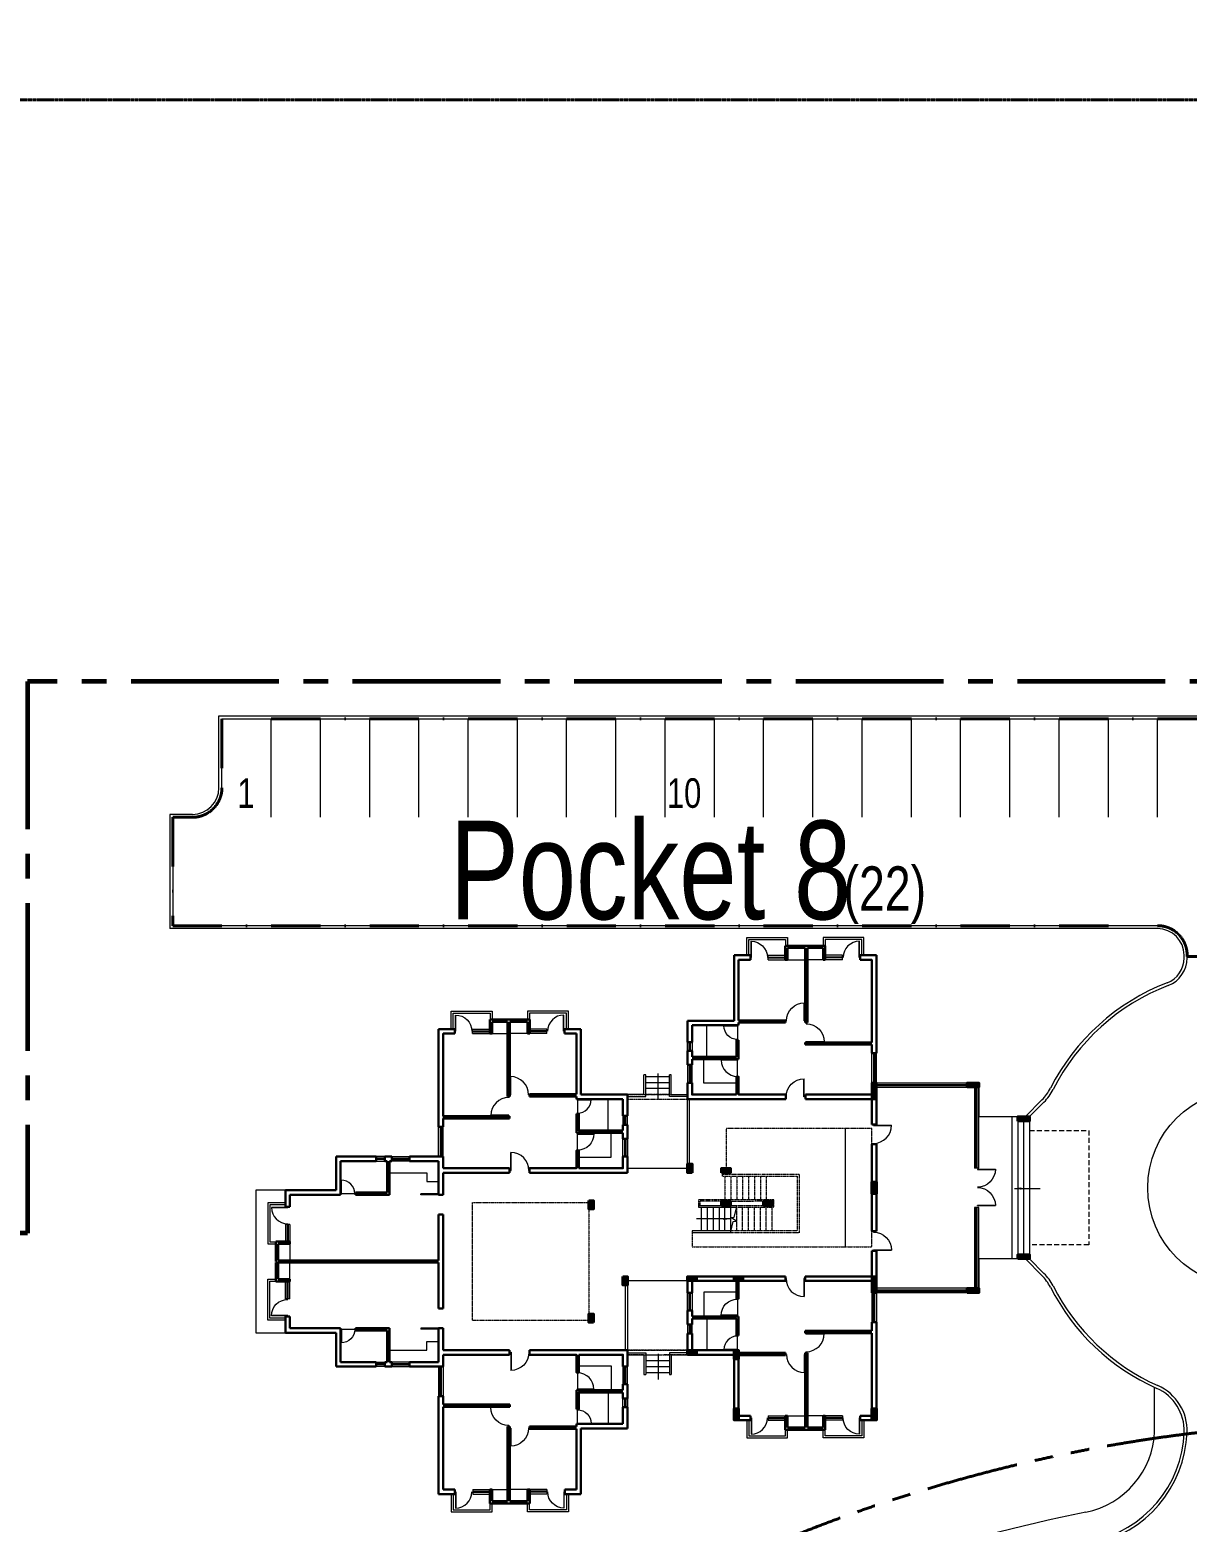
# Model space of a CAD drawing. Header units: inches. Extents: x 5542223 to 12533222, y 497239 to 5189502.
# Drawn here: x 6916560 to 6975312, y 2248284 to 2324023 of the extents above; entities that cross this region are included whole.
import ezdxf

# ---------------------------------------------------------------- set-up
doc = ezdxf.new("R2010")
doc.units = ezdxf.units.IN
doc.header["$MEASUREMENT"] = 0
for name, pattern in [('CENTER2', [1.125, 0.75, -0.125, 0.125, -0.125]), ('DASHDOT', [1, 0.5, -0.25, 0, -0.25]), ('HIDDEN', [0.375, 0.25, -0.125]), ('HIDDEN2', [0.1875, 0.125, -0.0625]), ('PHANTOM2', [1.25, 0.625, -0.125, 0.125, -0.125, 0.125, -0.125])]:
    doc.linetypes.add(name, pattern=pattern)
doc.layers.get('0').update_dxf_attribs({"color": 1})
for name, color, linetype, lineweight in [('Area_parking', 7, 'DASHDOT', 40), ('col', 7, 'Continuous', 30), ('Column', 7, 'Continuous', 35), ('DOOR', 7, 'Continuous', 9), ('grid', 7, 'CENTER2', 9), ('Level', 7, 'Continuous', 5), ('new site profile', 7, 'CENTER2', 60), ('PARKING NO TXT', 7, 'Continuous', 9), ('Parking_Text', 7, 'Continuous', 18), ('PAVEMENT', 7, 'Continuous', 15), ('PROJECTION', 7, 'HIDDEN', 18), ('railing', 253, 'Continuous', 15), ('Railling', 7, 'Continuous', 20), ('Road', 7, 'Continuous', 15), ('Road_CStone', 8, 'Continuous', 15), ('ROW', 7, 'PHANTOM2', 40), ('S_Parkingbays', 7, 'Continuous', 13), ('StairProj', 7, 'HIDDEN2', 20), ('stairs', 7, 'Continuous', 20), ('WALL', 7, 'Continuous', 30), ('WIN', 7, 'Continuous', 20)]:
    doc.layers.add(name, color=color, linetype=linetype, lineweight=lineweight)
doc.styles.add('Parking_txt', font='arial.ttf', dxfattribs={"width": 0.75})
doc.dimstyles.get("Standard").update_dxf_attribs({"dimtxt": 2.5, "dimasz": 2, "dimexe": 3, "dimexo": 5, "dimgap": 0.09, "dimtad": 1, "dimtoh": 1, "dimdec": 0, "dimzin": 0, "dimdsep": 46, "dimtxsty": 'Standard', "dimcen": 0.09, "dimclrd": 256, "dimclre": 256, "dimclrt": 256, "dimadec": 0, "dimazin": 0, "dimtfac": 1, "dimtdec": 4, "dimtofl": 0, "dimtmove": 0, "dimatfit": 3, "dimfxl": 1, "dimtvp": 500, "dimtolj": 1, "dimtzin": 0, "dimlwd": -1, "dimlwe": -1, "dimarcsym": 0})

# ---------------------------------------------------------------- blocks, each defined once
blk = doc.blocks.new('Door')
for p, q in [((0, 0.458), (0, 0.444)), ((0, 0.458), (0.917, 0.458)), ((0, 0.444), (0.917, 0.444))]:
    blk.add_line(p, q)
blk.add_arc((0, 0.458), 0.917, 270, 360)
blk = doc.blocks.new('Doorr')
for p, q in [((0, -0.458), (0, -0.444)), ((0, -0.444), (0.917, -0.444)), ((0, -0.458), (0.917, -0.458))]:
    blk.add_line(p, q)
blk.add_arc((0, -0.458), 0.917, 0, 90)
blk = doc.blocks.new('Col230x450')
at = {"layer": 'Column', "ltscale": 15}
blk.add_hatch(color=9, dxfattribs=at).paths.add_polyline_path([(115, 115), (-115, 115), (-115, -335), (115, -335)])
at = {"layer": 'Column', "lineweight": 0, "ltscale": 15}
for p, q in [((165, 0), (-165, 0)), ((0, 165), (0, -385))]:
    blk.add_line(p, q, dxfattribs=at)
at = {"layer": 'Column', "ltscale": 15}
blk.add_lwpolyline([(-115, 115), (115, 115), (115, -335), (-115, -335)], close=True, dxfattribs=at)
blk = doc.blocks.new('Col230x600')
at = {"layer": 'Column'}
h = blk.add_hatch(color=9, dxfattribs=at)
h.paths.add_polyline_path([(0, 115), (-485, 115), (-485, 0), (0, 0)])
h.paths.add_polyline_path([(115, 115), (0, 115), (0, 0), (115, 0)])
h.paths.add_polyline_path([(115, 0), (0, 0), (0, -115), (115, -115)])
h.paths.add_polyline_path([(0, 0), (-485, 0), (-485, -115), (0, -115)])
at = {"layer": 'Column', "color": 7, "lineweight": 0, "ltscale": 0.25}
blk.add_line((146, 0), (-522, 0), dxfattribs=at)
at = {"layer": 'Column', "color": 7, "lineweight": 0, "ltscale": 0.2}
blk.add_line((0, -155), (0, 155), dxfattribs=at)
at = {"layer": 'Column'}
blk.add_lwpolyline([(-485, -115), (-485, 115), (115, 115), (115, -115)], close=True, dxfattribs=at)
blk = doc.blocks.new('COL230X830')
at = {"layer": 'col'}
blk.add_hatch(color=9, dxfattribs=at).paths.add_polyline_path([(115, 715), (-115, 715), (-115, -115), (115, -115)])
at = {"layer": 'col', "color": 7, "linetype": 'HIDDEN2', "lineweight": 0, "ltscale": 0.2}
blk.add_line((-155, 0), (155, 0), dxfattribs=at)
at = {"layer": 'col', "color": 7, "linetype": 'HIDDEN2', "lineweight": 0, "ltscale": 0.25}
blk.add_line((0, -146), (0, 752), dxfattribs=at)
at = {"layer": 'col'}
blk.add_lwpolyline([(-115, 715), (115, 715), (115, -115), (-115, -115)], close=True, dxfattribs=at)
blk = doc.blocks.new('Res_TH')
at = {"layer": 'Level'}
for p, q in [((-12285, 11570), (-11385, 11570)), ((-10485, 11570), (-11270, 11570)), ((-27290, 7825), (-26505, 7825)), ((-25490, 7825), (-26390, 7825)), ((-37545, -2849), (-37545, -3634)), ((-37545, -4649), (-37545, -3803)), ((-12285, -11570), (-11385, -11570)), ((-10485, -11570), (-11270, -11570)), ((-27286, -15315), (-26501, -15315)), ((-25486, -15315), (-26386, -15315))]:
    blk.add_line(p, q, dxfattribs=at)
at = {"layer": 'Level', "ltscale": 0.1}
for p, q in [((-16385, 6645), (-16385, 8245)), ((-14827, 8245), (-14827, 7495)), ((-14827, 5630), (-14827, 6530)), ((-22947, 4500), (-22947, 3750)), ((-21390, 2900), (-21390, 4500)), ((-22947, 1885), (-22947, 2785)), ((-20410, 985), (-17365, 985)), ((-32495, 755), (-30605, 755)), ((-30605, 755), (-30605, 315)), ((-34225, -302), (-34975, -302)), ((-17365, -4730), (-20410, -4730)), ((-14827, -5630), (-14827, -6530)), ((-16385, -6645), (-16385, -8245)), ((-34225, -7188), (-34975, -7188)), ((-14827, -8245), (-14827, -7495)), ((-32495, -8245), (-30605, -8245)), ((-30605, -8245), (-30605, -7805)), ((-22947, -9375), (-22947, -10275)), ((-21390, -10390), (-21390, -11990)), ((-22947, -11990), (-22947, -11240))]:
    blk.add_line(p, q, dxfattribs=at)
at = {"layer": 'Level', "ltscale": 15}
for p, q in [((-19587, 4730), (-19587, 5730)), ((-19487, 5730), (-19587, 5730)), ((-19487, 4630), (-19487, 5730)), ((-18287, 5630), (-19487, 5630)), ((-18287, 5330), (-19487, 5330)), ((-18287, 4630), (-18287, 5730)), ((-18187, 5730), (-18287, 5730)), ((-18187, 4730), (-18187, 5730)), ((-19587, 4730), (-20410, 4730)), ((-20410, 4630), (-19487, 4630)), ((-18287, 5030), (-19487, 5030)), ((-17365, 4630), (-18287, 4630)), ((-18187, 4730), (-17365, 4730)), ((-17365, 985), (-17365, 4500)), ((-17265, 885), (-17265, 4500)), ((-30605, 315), (-30005, 315)), ((-30905, -360), (-30905, -310)), ((-30005, -310), (-30905, -310)), ((-30005, -360), (-30905, -360)), ((-20510, -8245), (-20510, -4630)), ((-20410, -4730), (-20410, -8245)), ((-30005, -7130), (-30905, -7130)), ((-30905, -7130), (-30905, -7180)), ((-30005, -7180), (-30905, -7180)), ((-30605, -7805), (-30005, -7805)), ((-20410, -8375), (-19487, -8375)), ((-20410, -8475), (-18665, -8475)), ((-19587, -8475), (-19587, -9475)), ((-19487, -8375), (-19487, -9475)), ((-19487, -8775), (-18287, -8775)), ((-19487, -9075), (-18287, -9075)), ((-18287, -8375), (-18287, -9475)), ((-17365, -8375), (-18287, -8375)), ((-18187, -8475), (-18187, -9475)), ((-18187, -8475), (-17365, -8475)), ((-19587, -9475), (-19487, -9475)), ((-19487, -9375), (-18287, -9375)), ((-18287, -9475), (-18187, -9475))]:
    blk.add_line(p, q, dxfattribs=at)
at = {"layer": 'Level', "ltscale": 0.5}
for p, q in [((-7770, 5100), (-2800, 5100)), ((-2800, 5100), (-2800, 1000)), ((-2800, -1000), (-2800, -5100)), ((-2800, -5100), (-2800, -5100))]:
    blk.add_line(p, q, dxfattribs=at)
at = {"layer": 'Level', "ltscale": 0.1}
for points in [[(-14885, 5302), (-16535, 5302), (-16535, 6530)], [(-22890, 1557), (-21240, 1557), (-21240, 2785)], [(-14885, -5302), (-16535, -5302), (-16535, -6530)], [(-22890, -9047), (-21240, -9047), (-21240, -10275)]]:
    blk.add_lwpolyline(points, dxfattribs=at)
at = {"layer": 'Level', "ltscale": 0.5}
for points in [[(-7770, 5330), (-2570, 5330), (-2570, 3615), (-600, 3615)], [(-600, -3615), (-2570, -3615), (-2570, -5330), (-7770, -5330)], [(-2800, -5100), (-7770, -5100)]]:
    blk.add_lwpolyline(points, dxfattribs=at)
at = {"layer": 'PROJECTION', "ltscale": 0.4}
for p, q in [((-20410, 4730), (-17365, 4730)), ((-20410, 4730), (-19210, 4730)), ((-18287, 4730), (-19487, 4730)), ((-20410, 4500), (-17365, 4500)), ((-17365, -8245), (-20410, -8245)), ((-20410, -8245), (-17365, -8245)), ((-20410, -8475), (-18665, -8475)), ((-19587, -8475), (-20410, -8475)), ((-19487, -8475), (-18287, -8475)), ((-17365, -8475), (-18565, -8475))]:
    blk.add_line(p, q, dxfattribs=at)
blk.add_lwpolyline([(-17135, -2285), (-17135, -3000), (-8000, -3000), (-8000, 3000), (-15405, 3000), (-15405, 685)], dxfattribs=at)
at = {"layer": 'PROJECTION', "ltscale": 1000}
blk.add_lwpolyline([(0, 2900), (3000, 2900), (3000, -2900), (0, -2900)], dxfattribs=at)
at = {"layer": 'PROJECTION', "ltscale": 0.4}
blk.add_lwpolyline([(-22370, -6745), (-28275, -6745), (-28275, -745), (-22370, -745)], close=True, dxfattribs=at)
at = {"layer": 'railing'}
for points in [[(-14360, 11800), (-14360, 12700), (-12285, 12700), (-12285, 12285)], [(-14260, 11800), (-14260, 12600), (-12385, 12600), (-12385, 12285)], [(-8410, 11800), (-8410, 12700), (-10485, 12700), (-10485, 12285)], [(-8510, 11800), (-8510, 12600), (-10385, 12600), (-10385, 12285)], [(-29365, 8055), (-29365, 8955), (-27290, 8955), (-27290, 8540)], [(-29265, 8055), (-29265, 8855), (-27390, 8855), (-27390, 8540)], [(-23415, 8055), (-23415, 8955), (-25490, 8955), (-25490, 8540)], [(-23515, 8055), (-23515, 8855), (-25390, 8855), (-25390, 8540)], [(-37775, -774), (-38675, -774), (-38675, -2849), (-38260, -2849)], [(-37775, -874), (-38575, -874), (-38575, -2749), (-38260, -2749)], [(-37775, -6724), (-38675, -6724), (-38675, -4649), (-38260, -4649)], [(-37775, -6624), (-38575, -6624), (-38575, -4749), (-38260, -4749)], [(-14360, -11800), (-14360, -12700), (-12285, -12700), (-12285, -12285)], [(-14260, -11800), (-14260, -12600), (-12385, -12600), (-12385, -12285)], [(-8410, -11800), (-8410, -12700), (-10485, -12700), (-10485, -12285)], [(-8510, -11800), (-8510, -12600), (-10385, -12600), (-10385, -12285)], [(-29361, -15545), (-29361, -16445), (-27286, -16445), (-27286, -16030)], [(-29261, -15545), (-29261, -16345), (-27386, -16345), (-27386, -16030)], [(-23411, -15545), (-23411, -16445), (-25486, -16445), (-25486, -16030)], [(-23511, -15545), (-23511, -16345), (-25386, -16345), (-25386, -16030)]]:
    blk.add_lwpolyline(points, dxfattribs=at)
at = {"layer": 'Railling', "ltscale": 15}
blk.add_lwpolyline([(-37775, -130), (-39275, -130), (-39275, -7360), (-37775, -7360)], dxfattribs=at)
at = {"layer": 'StairProj', "ltscale": 0.4}
for p, q in [((-15465, 585), (-15465, -615)), ((-15165, 585), (-15165, -615)), ((-14865, 585), (-14865, -615)), ((-14565, 585), (-14565, -615)), ((-14265, 585), (-14265, -615)), ((-13965, 585), (-13965, -615)), ((-13665, 585), (-13665, -615)), ((-13365, 585), (-13365, -615)), ((-16740, -690), (-16740, -910)), ((-15688, -690), (-16740, -690)), ((-13065, -690), (-13970, -690)), ((-14865, -2185), (-14865, -985)), ((-14832, -910), (-13065, -910)), ((-14565, -2185), (-14565, -985)), ((-14265, -2185), (-14265, -985)), ((-13965, -2185), (-13965, -985)), ((-13665, -2185), (-13665, -985)), ((-13365, -2185), (-13365, -985)), ((-13065, -2185), (-13065, -985))]:
    blk.add_line(p, q, dxfattribs=at)
for points in [[(-15605, 685), (-13640, 685)], [(-15605, 585), (-13665, 585)], [(-13616, 685), (-11690, 685), (-11690, -2285), (-15172, -2285)], [(-13643, 585), (-11790, 585), (-11790, -2185), (-15149, -2185)], [(-15657, -615), (-16815, -615), (-16815, -910)], [(-13965, -615), (-15635, -615), (-15635, -690), (-13984, -690)], [(-14834, -985), (-12990, -985), (-12990, -615), (-13947, -615)]]:
    blk.add_lwpolyline(points, dxfattribs=at)
at = {"layer": 'stairs', "ltscale": 15}
for p, q in [((-900, 3615), (-900, -3615)), ((-600, 3615), (-600, -3615)), ((-300, 3615), (-300, -3615)), ((0, 3615), (0, -3615))]:
    blk.add_line(p, q, dxfattribs=at)
at = {"layer": 'stairs'}
for p, q in [((-9355, 3000), (-9355, -3000)), ((-15605, 685), (-15605, 585)), ((-13065, -910), (-13065, -690)), ((-16815, -910), (-14846, -910)), ((-16665, -985), (-16665, -2185)), ((-16365, -985), (-16365, -2185)), ((-16065, -985), (-16065, -2185)), ((-15765, -985), (-15765, -2185)), ((-15465, -2185), (-15465, -985)), ((-15165, -2185), (-15165, -985)), ((-15161, -1516), (-14993, -1498)), ((-17135, -2185), (-17135, -2285)), ((-14882, -1704), (-15161, -1516)), ((-15049, -1722), (-14882, -1704))]:
    blk.add_line(p, q, dxfattribs=at)
for points in [[(-16815, -910), (-16815, -985), (-14865, -985)], [(-14993, -1498), (-14846, -910)], [(-15165, -2185), (-17135, -2185)], [(-15190, -2285), (-15049, -1722)], [(-15190, -2285), (-17135, -2285)]]:
    blk.add_lwpolyline(points, dxfattribs=at)
at = {"layer": 'WALL'}
for p, q in [((-12400, 11570), (-12400, 12285)), ((-12400, 12285), (-11385, 12285)), ((-11385, 12170), (-12285, 12170)), ((-12285, 12170), (-12285, 11570)), ((-10370, 12285), (-11385, 12285)), ((-11270, 12170), (-10485, 12170)), ((-10485, 12170), (-10485, 11570)), ((-10370, 11570), (-10370, 12285)), ((-15000, 11800), (-14170, 11800)), ((-14770, 11570), (-14170, 11570)), ((-14170, 11570), (-14170, 11800)), ((-12285, 11570), (-12400, 11570)), ((-10485, 11570), (-10370, 11570)), ((-8000, 11800), (-8600, 11800)), ((-8600, 11570), (-8600, 11800)), ((-7770, 11800), (-8600, 11800)), ((-8600, 11570), (-8600, 11800)), ((-8000, 11570), (-8600, 11570)), ((-8000, 11570), (-8600, 11570)), ((-27405, 7825), (-27405, 8540)), ((-27405, 8540), (-26390, 8540)), ((-26505, 8425), (-27290, 8425)), ((-27290, 8425), (-27290, 7825)), ((-25375, 8540), (-26390, 8540)), ((-26390, 8425), (-25490, 8425)), ((-25490, 8425), (-25490, 7825)), ((-25375, 7825), (-25375, 8540)), ((-30009, 8055), (-29175, 8055)), ((-29775, 8055), (-29175, 8055)), ((-29775, 7825), (-29175, 7825)), ((-29775, 7825), (-29175, 7825)), ((-29175, 7825), (-29175, 8055)), ((-29175, 7825), (-29175, 8055)), ((-27290, 7825), (-27405, 7825)), ((-25490, 7825), (-25375, 7825)), ((-22779, 8055), (-23605, 8055)), ((-23605, 7825), (-23605, 8055)), ((-23005, 7825), (-23605, 7825)), ((-37775, -130), (-37775, -964)), ((-37775, -364), (-37775, -964)), ((-37545, -364), (-37545, -964)), ((-37545, -364), (-37545, -964)), ((-37545, -964), (-37775, -964)), ((-37545, -964), (-37775, -964)), ((-37545, -2734), (-38260, -2734)), ((-38260, -2734), (-38260, -3749)), ((-38145, -3687), (-38145, -2849)), ((-38145, -2849), (-37545, -2849)), ((-37545, -2849), (-37545, -2734)), ((-38260, -4764), (-38260, -3803)), ((-38145, -3803), (-38145, -4649)), ((-37545, -4764), (-38260, -4764)), ((-38145, -4649), (-37545, -4649)), ((-37545, -4649), (-37545, -4764)), ((-37775, -7360), (-37775, -6534)), ((-37545, -6534), (-37775, -6534)), ((-37545, -7130), (-37545, -6534)), ((-14770, -11570), (-14170, -11570)), ((-14770, -11800), (-14170, -11800)), ((-14170, -11570), (-14170, -11800)), ((-12285, -11570), (-12400, -11570)), ((-12400, -11570), (-12400, -12285)), ((-12285, -12170), (-12285, -11570)), ((-10485, -12170), (-10485, -11570)), ((-10485, -11570), (-10370, -11570)), ((-10370, -11570), (-10370, -12285)), ((-8600, -11570), (-8600, -11800)), ((-8000, -11570), (-8600, -11570)), ((-8600, -11570), (-8600, -11800)), ((-8000, -11570), (-8600, -11570)), ((-8000, -11800), (-8600, -11800)), ((-8000, -11800), (-8600, -11800)), ((-12400, -12285), (-11385, -12285)), ((-11385, -12170), (-12285, -12170)), ((-10370, -12285), (-11385, -12285)), ((-11270, -12170), (-10485, -12170)), ((-30005, -15545), (-29171, -15545)), ((-29771, -15315), (-29171, -15315)), ((-29771, -15315), (-29171, -15315)), ((-29771, -15545), (-29171, -15545)), ((-29171, -15315), (-29171, -15545)), ((-29171, -15315), (-29171, -15545)), ((-27401, -15315), (-27401, -16030)), ((-27286, -15315), (-27401, -15315)), ((-27286, -15915), (-27286, -15315)), ((-25486, -15915), (-25486, -15315)), ((-25486, -15315), (-25371, -15315)), ((-25371, -15315), (-25371, -16030)), ((-23601, -15315), (-23601, -15545)), ((-23001, -15315), (-23601, -15315)), ((-22775, -15545), (-23601, -15545)), ((-27401, -16030), (-26386, -16030)), ((-26501, -15915), (-27286, -15915)), ((-26386, -15915), (-25486, -15915)), ((-25371, -16030), (-26386, -16030))]:
    blk.add_line(p, q, dxfattribs=at)
at = {"layer": 'WALL', "ltscale": 15}
for p, q in [((-11385, 8379), (-11385, 12170)), ((-11270, 8379), (-11270, 12170)), ((-15000, 11800), (-15000, 8475)), ((-14770, 8494), (-14770, 11570)), ((-8000, 11570), (-8000, 7379)), ((-7770, 6830), (-7770, 11800)), ((-26505, 4634), (-26505, 8425)), ((-26390, 4634), (-26390, 8425)), ((-17365, 8475), (-15000, 8475)), ((-17365, 7395), (-17365, 8475)), ((-12385, 8494), (-14770, 8494)), ((-14770, 8245), (-14770, 8379)), ((-12385, 8379), (-14770, 8379)), ((-11270, 8379), (-11385, 8379)), ((-30005, 3085), (-30005, 8055)), ((-29775, 7825), (-29775, 3634)), ((-23005, 4749), (-23005, 7825)), ((-22775, 8055), (-22775, 4730)), ((-17135, 7395), (-17135, 8245)), ((-17135, 8245), (-14770, 8245)), ((-17365, 6230), (-17365, 6945)), ((-14770, 7495), (-14770, 6530)), ((-8000, 7379), (-11385, 7379)), ((-11385, 7264), (-11385, 7379)), ((-8000, 7264), (-11385, 7264)), ((-8000, 7264), (-8000, 6830)), ((-7770, 6830), (-8000, 6830)), ((-17135, 6530), (-14770, 6530)), ((-17365, 4500), (-17365, 5330)), ((-8000, 5330), (-8000, 4730)), ((-7770, 3207), (-7770, 5330)), ((-7770, 5330), (-7770, 5330)), ((-26505, 4634), (-26390, 4634)), ((-25390, 4749), (-23005, 4749)), ((-25390, 4634), (-23005, 4634)), ((-23005, 4500), (-23005, 4634)), ((-20410, 4730), (-22775, 4730)), ((-20410, 3650), (-20410, 4730)), ((-8000, 4730), (-11381, 4730)), ((-20640, 4500), (-23005, 4500)), ((-20640, 3650), (-20640, 4500)), ((-17365, 4500), (-14770, 4500)), ((-14770, 4500), (-12381, 4500)), ((-11381, 4500), (-8000, 4500)), ((-8000, 4500), (-8000, 3207)), ((-30005, 3085), (-29775, 3085)), ((-29779, 3634), (-26394, 3634)), ((-29779, 3519), (-26394, 3519)), ((-29775, 3519), (-29775, 3085)), ((-26394, 3519), (-26394, 3634)), ((-23005, 3750), (-23005, 2785)), ((-20410, 2485), (-20410, 3200)), ((-7770, 3207), (-8000, 3207)), ((-20640, 2785), (-23005, 2785)), ((-35205, 1585), (-35205, -130)), ((-33175, 1585), (-35205, 1585)), ((-32380, 1585), (-32725, 1585)), ((-30005, 1585), (-31480, 1585)), ((-30005, 1585), (-30005, 1585)), ((-29775, 1585), (-29775, 985)), ((-20410, 755), (-20410, 1585)), ((-7770, 2207), (-8000, 2207)), ((-8000, 2207), (-8000, 297)), ((-7770, 297), (-7770, 2207)), ((-34975, 1355), (-34975, -360)), ((-33175, 1355), (-34975, 1355)), ((-32610, 1355), (-32725, 1355)), ((-32380, 1355), (-32495, 1355)), ((-32495, 1355), (-32495, -360)), ((-30005, 1355), (-31480, 1355)), ((-30005, -360), (-30005, 1355)), ((-29775, 985), (-26394, 985)), ((-26394, 755), (-29775, 755)), ((-29775, 755), (-29775, -360)), ((-23005, 755), (-25394, 755)), ((-20410, 755), (-23005, 755)), ((-35205, -130), (-37775, -130)), ((-34975, -360), (-37545, -360)), ((-34225, -245), (-32610, -245)), ((-34225, -360), (-34225, -245)), ((-32495, -360), (-34225, -360)), ((-30005, -360), (-29775, -360)), ((-8000, -2207), (-8000, -297)), ((-7770, -297), (-7770, -2207)), ((-30005, -3687), (-30005, -1360)), ((-30005, -1360), (-29775, -1360)), ((-29775, -1360), (-29775, -3745)), ((-7770, -2207), (-8000, -2207)), ((-38145, -3687), (-30005, -3687)), ((-29775, -6130), (-29775, -3745)), ((-7770, -3207), (-8000, -3207)), ((-8000, -4500), (-8000, -3207)), ((-7770, -3207), (-7770, -5100)), ((-38260, -3803), (-30005, -3803)), ((-30005, -3803), (-30005, -6130)), ((-17365, -4500), (-17365, -5330)), ((-17365, -4500), (-14770, -4500)), ((-14770, -4500), (-12385, -4500)), ((-11385, -4500), (-8000, -4500)), ((-8000, -4730), (-11385, -4730)), ((-8000, -5330), (-8000, -4730)), ((-7770, -5330), (-7770, -5330)), ((-30005, -6130), (-29775, -6130)), ((-17365, -6230), (-17365, -6945)), ((-17135, -6530), (-14770, -6530)), ((-14770, -7495), (-14770, -6530)), ((-35205, -7360), (-37775, -7360)), ((-34975, -7130), (-37545, -7130)), ((-35205, -9075), (-35205, -7360)), ((-34975, -8845), (-34975, -7130)), ((-32495, -7130), (-34225, -7130)), ((-34225, -7130), (-34225, -7245)), ((-34225, -7245), (-32610, -7245)), ((-32495, -8845), (-32495, -7130)), ((-30005, -7130), (-30005, -8845)), ((-30005, -7130), (-29775, -7130)), ((-29775, -8245), (-29775, -7130)), ((-17365, -7395), (-17365, -8475)), ((-17135, -7395), (-17135, -8245)), ((-8000, -7264), (-11385, -7264)), ((-11385, -7264), (-11385, -7379)), ((-8000, -7379), (-11385, -7379)), ((-7770, -6830), (-8000, -6830)), ((-8000, -7264), (-8000, -6830)), ((-8000, -11570), (-8000, -7379)), ((-7770, -6830), (-7770, -11800)), ((-26394, -8245), (-29775, -8245)), ((-23005, -8245), (-25394, -8245)), ((-20410, -8245), (-23005, -8245)), ((-20410, -8245), (-20410, -9075)), ((-17135, -8245), (-14770, -8245)), ((-14770, -8245), (-14770, -8379)), ((-33175, -9075), (-35205, -9075)), ((-33175, -8845), (-34975, -8845)), ((-32610, -8845), (-32725, -8845)), ((-32380, -9075), (-32725, -9075)), ((-32380, -8845), (-32495, -8845)), ((-30005, -8845), (-31480, -8845)), ((-30005, -9075), (-31480, -9075)), ((-30005, -9075), (-30005, -9075)), ((-29775, -8475), (-26394, -8475)), ((-29775, -9075), (-29775, -8475)), ((-17365, -8475), (-15000, -8475)), ((-15000, -11800), (-15000, -8475)), ((-12385, -8379), (-14770, -8379)), ((-12385, -8494), (-14770, -8494)), ((-14770, -8494), (-14770, -11570)), ((-11385, -8379), (-11385, -12170)), ((-11270, -8379), (-11385, -8379)), ((-11270, -8379), (-11270, -12170)), ((-30005, -10575), (-30005, -15545)), ((-30005, -10575), (-29775, -10575)), ((-29775, -11009), (-29775, -10575)), ((-20640, -10275), (-23005, -10275)), ((-23005, -11240), (-23005, -10275)), ((-20410, -9975), (-20410, -10690)), ((-29775, -11009), (-26390, -11009)), ((-29775, -15315), (-29775, -11124)), ((-29775, -11124), (-26390, -11124)), ((-26390, -11009), (-26390, -11124)), ((-20640, -11140), (-20640, -11990)), ((-20410, -11140), (-20410, -12220)), ((-20640, -11990), (-23005, -11990)), ((-23005, -11990), (-23005, -12124)), ((-26501, -12124), (-26501, -15915)), ((-26501, -12124), (-26386, -12124)), ((-26386, -12124), (-26386, -15915)), ((-25386, -12124), (-23001, -12124)), ((-25386, -12239), (-23001, -12239)), ((-23005, -12239), (-23005, -15315)), ((-20410, -12220), (-22775, -12220)), ((-22775, -15545), (-22775, -12220))]:
    blk.add_line(p, q, dxfattribs=at)
at = {"layer": 'WALL', "ltscale": 0.1}
for p, q in [((-12385, 8379), (-12385, 8494)), ((-17135, 7395), (-17365, 7395)), ((-17135, 6945), (-17365, 6945)), ((-17135, 6230), (-17365, 6230)), ((-17135, 5330), (-17365, 5330)), ((-7770, 5330), (-8000, 5330)), ((-25390, 4634), (-25390, 4749)), ((-11381, 4730), (-11381, 4500)), ((-20640, 3650), (-20410, 3650)), ((-20640, 3200), (-20410, 3200)), ((-20640, 2485), (-20410, 2485)), ((-33175, 1355), (-33175, 1585)), ((-32725, 1355), (-32725, 1585)), ((-32380, 1355), (-32380, 1585)), ((-31480, 1355), (-31480, 1585)), ((-30005, 1585), (-29775, 1585)), ((-20640, 1585), (-20410, 1585)), ((-32610, 1355), (-32610, -245)), ((-32495, 1355), (-32495, -360)), ((-26394, 985), (-26394, 755)), ((-11385, -4730), (-11385, -4500)), ((-17135, -5330), (-17365, -5330)), ((-7770, -5330), (-8000, -5330)), ((-17135, -6230), (-17365, -6230)), ((-32610, -8845), (-32610, -7245)), ((-32495, -8845), (-32495, -7130)), ((-17135, -6945), (-17365, -6945)), ((-17135, -7395), (-17365, -7395)), ((-26394, -8475), (-26394, -8245)), ((-33175, -8845), (-33175, -9075)), ((-32725, -8845), (-32725, -9075)), ((-32380, -8845), (-32380, -9075)), ((-31480, -8845), (-31480, -9075)), ((-30005, -9075), (-29775, -9075)), ((-20640, -9075), (-20410, -9075)), ((-12385, -8379), (-12385, -8494)), ((-20640, -9975), (-20410, -9975)), ((-20640, -10690), (-20410, -10690)), ((-20640, -11140), (-20410, -11140)), ((-25386, -12124), (-25386, -12239))]:
    blk.add_line(p, q, dxfattribs=at)
at = {"layer": 'WALL', "ltscale": 15}
for points in [[(-14770, 7495), (-14885, 7495), (-14885, 6645), (-17135, 6645)], [(-17135, 6645), (-17135, 6945)], [(-17135, 6230), (-17135, 6530)], [(-14885, 4730), (-17135, 4730), (-17135, 5330)], [(-14885, 4730), (-14885, 5630), (-14770, 5630), (-14770, 4730), (-12381, 4730), (-12381, 4500)], [(-23005, 3750), (-22890, 3750), (-22890, 2900), (-20640, 2900)], [(-20640, 2900), (-20640, 3200)], [(-20640, 2485), (-20640, 2785)], [(-22890, 985), (-22890, 1885), (-23005, 1885), (-23005, 985), (-25394, 985), (-25394, 755)], [(-22890, 985), (-20640, 985), (-20640, 1585)], [(-14885, -4730), (-14885, -5630), (-14770, -5630), (-14770, -4730), (-12385, -4730), (-12385, -4500)], [(-14885, -4730), (-17135, -4730), (-17135, -5330)], [(-17135, -6230), (-17135, -6530)], [(-14770, -7495), (-14885, -7495), (-14885, -6645), (-17135, -6645)], [(-17135, -6645), (-17135, -6945)], [(-22890, -8475), (-22890, -9375), (-23005, -9375), (-23005, -8475), (-25394, -8475), (-25394, -8245)], [(-22890, -8475), (-20640, -8475), (-20640, -9075)], [(-23005, -11240), (-22890, -11240), (-22890, -10390), (-20640, -10390)], [(-20640, -9975), (-20640, -10275)], [(-20640, -10390), (-20640, -10690)]]:
    blk.add_lwpolyline(points, dxfattribs=at)
at = {"layer": 'WIN'}
for p, q in [((-13270, 11570), (-13270, 11800)), ((-13270, 11800), (-12400, 11800)), ((-13270, 11710), (-12400, 11710)), ((-13270, 11660), (-12400, 11660)), ((-13270, 11570), (-12400, 11570)), ((-9500, 11800), (-10370, 11800)), ((-9500, 11710), (-10370, 11710)), ((-9500, 11660), (-10370, 11660)), ((-9500, 11570), (-10370, 11570)), ((-9500, 11570), (-9500, 11800)), ((-7996, 11570), (-8596, 11570)), ((-29779, 7825), (-29179, 7825)), ((-28275, 7825), (-28275, 8055)), ((-28275, 8055), (-27405, 8055)), ((-28275, 7965), (-27405, 7965)), ((-28275, 7915), (-27405, 7915)), ((-28275, 7825), (-27405, 7825)), ((-24505, 8055), (-25375, 8055)), ((-24505, 7965), (-25375, 7965)), ((-24505, 7915), (-25375, 7915)), ((-24505, 7825), (-25375, 7825)), ((-24505, 7825), (-24505, 8055)), ((-37545, -360), (-37545, -960)), ((-37545, -1864), (-37775, -1864)), ((-37775, -1864), (-37775, -2734)), ((-37685, -1864), (-37685, -2734)), ((-37635, -1864), (-37635, -2734)), ((-37545, -1864), (-37545, -2734)), ((-37775, -5634), (-37775, -4764)), ((-37685, -5634), (-37685, -4764)), ((-37635, -5634), (-37635, -4764)), ((-37545, -5634), (-37545, -4764)), ((-37545, -5634), (-37775, -5634)), ((-13270, -11570), (-13270, -11800)), ((-13270, -11570), (-12400, -11570)), ((-13270, -11660), (-12400, -11660)), ((-13270, -11710), (-12400, -11710)), ((-13270, -11800), (-12400, -11800)), ((-9500, -11570), (-10370, -11570)), ((-9500, -11660), (-10370, -11660)), ((-9500, -11710), (-10370, -11710)), ((-9500, -11800), (-10370, -11800)), ((-9500, -11570), (-9500, -11800)), ((-7996, -11570), (-8596, -11570)), ((-29775, -15315), (-29175, -15315)), ((-28271, -15315), (-28271, -15545)), ((-28271, -15315), (-27401, -15315)), ((-28271, -15405), (-27401, -15405)), ((-28271, -15455), (-27401, -15455)), ((-28271, -15545), (-27401, -15545)), ((-24501, -15315), (-25371, -15315)), ((-24501, -15405), (-25371, -15405)), ((-24501, -15455), (-25371, -15455)), ((-24501, -15545), (-25371, -15545)), ((-24501, -15315), (-24501, -15545))]:
    blk.add_line(p, q, dxfattribs=at)
at = {"layer": 'WIN', "ltscale": 0.1}
for p, q in [((-17365, 6945), (-17365, 7395)), ((-17282, 6945), (-17282, 7395)), ((-17217, 6945), (-17217, 7395)), ((-17135, 7395), (-17135, 6945)), ((-8000, 5330), (-8000, 6830)), ((-7917, 6830), (-7917, 5330)), ((-7852, 6830), (-7852, 5330)), ((-7770, 5330), (-7770, 6830)), ((-17365, 6230), (-17365, 5330)), ((-17282, 6230), (-17282, 5330)), ((-17217, 6230), (-17217, 5330)), ((-17135, 5330), (-17135, 6230)), ((-30005, 1585), (-30005, 3085)), ((-29922, 3085), (-29922, 1585)), ((-29857, 3085), (-29857, 1585)), ((-29775, 1585), (-29775, 3085)), ((-20640, 3650), (-20640, 3200)), ((-20557, 3200), (-20557, 3650)), ((-20492, 3200), (-20492, 3650)), ((-20410, 3200), (-20410, 3650)), ((-20640, 1585), (-20640, 2485)), ((-20557, 2485), (-20557, 1585)), ((-20492, 2485), (-20492, 1585)), ((-20410, 2485), (-20410, 1585)), ((-32725, 1585), (-33175, 1585)), ((-32380, 1585), (-31480, 1585)), ((-32725, 1502), (-33175, 1502)), ((-32725, 1437), (-33175, 1437)), ((-33175, 1355), (-32725, 1355)), ((-32380, 1502), (-31480, 1502)), ((-32380, 1437), (-31480, 1437)), ((-31480, 1355), (-32380, 1355)), ((-17365, -6230), (-17365, -5330)), ((-17282, -6230), (-17282, -5330)), ((-17217, -6230), (-17217, -5330)), ((-17135, -5330), (-17135, -6230)), ((-8000, -5330), (-8000, -6830)), ((-7917, -6830), (-7917, -5330)), ((-7852, -6830), (-7852, -5330)), ((-7770, -5330), (-7770, -6830)), ((-17365, -6945), (-17365, -7395)), ((-17282, -6945), (-17282, -7395)), ((-17217, -6945), (-17217, -7395)), ((-17135, -7395), (-17135, -6945)), ((-33175, -8845), (-32725, -8845)), ((-32725, -8927), (-33175, -8927)), ((-32725, -8992), (-33175, -8992)), ((-32725, -9075), (-33175, -9075)), ((-31480, -8845), (-32380, -8845)), ((-32380, -8927), (-31480, -8927)), ((-32380, -8992), (-31480, -8992)), ((-32380, -9075), (-31480, -9075)), ((-30005, -9075), (-30005, -10575)), ((-29922, -10575), (-29922, -9075)), ((-29857, -10575), (-29857, -9075)), ((-29775, -9075), (-29775, -10575)), ((-20640, -9075), (-20640, -9975)), ((-20557, -9975), (-20557, -9075)), ((-20492, -9975), (-20492, -9075)), ((-20410, -9975), (-20410, -9075)), ((-20640, -11140), (-20640, -10690)), ((-20557, -10690), (-20557, -11140)), ((-20492, -10690), (-20492, -11140)), ((-20410, -10690), (-20410, -11140))]:
    blk.add_line(p, q, dxfattribs=at)
at = {"layer": 'WIN', "ltscale": 15}
for p, q in [((-7770, 5242), (-3170, 5242)), ((-7770, 5188), (-3170, 5188)), ((-2712, 1000), (-2712, 5100)), ((-2658, 1000), (-2658, 5100)), ((-2570, 1000), (-2570, 5100)), ((-2570, 1000), (-2800, 1000)), ((-2570, -1000), (-2800, -1000)), ((-2712, -5100), (-2712, -1000)), ((-2658, -5100), (-2658, -1000)), ((-2570, -5100), (-2570, -1000)), ((-7774, -5188), (-3174, -5188)), ((-7774, -5242), (-3174, -5242))]:
    blk.add_line(p, q, dxfattribs=at)
at = {"layer": 'Column', "ltscale": 15}
for name, p in [('Col230x600', (-2689, 5215)), ('Col230x600', (-115, 3500)), ('Col230x450', (-22255, -760)), ('Col230x600', (-115, -3500)), ('Col230x450', (-20525, -4617)), ('Col230x600', (-2689, -5215))]:
    blk.add_blockref(name, p, dxfattribs=at)
for p, rotation in [((-17250, 870), 180), ((-15520, 870), 90), ((-15520, -800), 90), ((-13400, -800), 90), ((-22255, -6730), 180)]:
    blk.add_blockref('Col230x450', p, dxfattribs=dict(at, rotation=rotation))
at = {"layer": 'DOOR', "yscale": 900, "zscale": 900}
for p, xscale, rotation in [((-13722, 11685), -900, 270), ((-9048, 11685), 900, 90), ((-28726, 7940), -900, 270), ((-24053, 7940), 900, 90), ((-37660, -1412), 900, 180), ((-13722, -11685), 900, 270), ((-9048, -11685), -900, 90), ((-28723, -15430), 900, 270), ((-24049, -15430), -900, 90)]:
    blk.add_blockref('Doorr', p, dxfattribs=dict(at, xscale=xscale, rotation=rotation))
at = {"layer": 'DOOR', "ltscale": 15, "yscale": 1000, "zscale": 1000}
for name, p, xscale, rotation in [('Door', (-11883, 8464), -1000, 270), ('Door', (-11338, 7864), -1000, 180), ('Door', (-25892, 4723), 1000, 90), ('Door', (-11904, 4611), -1000, 270), ('Door', (-26438, 4123), 1000, 180), ('Door', (-25871, 870), 1000, 90), ('Doorr', (-2652, 487), -1000, 180), ('Door', (-2652, -448), -1000, 180), ('Door', (-7921, -2710), -1000, 180), ('Door', (-11904, -4611), 1000, 270), ('Door', (-25871, -8353), -1000, 90), ('Door', (-11883, -8464), 1000, 270), ('Door', (-25892, -12206), -1000, 90)]:
    blk.add_blockref(name, p, dxfattribs=dict(at, xscale=xscale, rotation=rotation))
at = {"layer": 'DOOR', "ltscale": 0.1}
for name, p, xscale, yscale, zscale in [('Door', (-14828, 7872), -750, 750, 750), ('Door', (-22946, 4127), 750, 750, 750), ('Doorr', (-14831, -6066), -900, 900, 900), ('Doorr', (-22943, -9811), 900, 900, 900)]:
    blk.add_blockref(name, p, dxfattribs=dict(at, xscale=xscale, yscale=yscale, zscale=zscale))
for name, p, xscale, yscale, zscale, rotation in [('Doorr', (-14831, 6066), 900, 900, 900, 180), ('Doorr', (-22943, 2321), -900, 900, 900, 180), ('Door', (-34602, -302), 750, 750, 750, 90), ('Door', (-34602, -7188), -750, 750, 750, 90), ('Door', (-14828, -7872), 750, 750, 750, 180), ('Door', (-22946, -11617), -750, 750, 750, 180)]:
    blk.add_blockref(name, p, dxfattribs=dict(at, xscale=xscale, yscale=yscale, zscale=zscale, rotation=rotation))
at = {"layer": 'DOOR', "ltscale": 15, "yscale": 1000, "zscale": 1000}
for p, xscale in [((-7921, 2710), 1000), ((-11338, -7864), 1000), ((-26438, -11606), -1000)]:
    blk.add_blockref('Door', p, dxfattribs=dict(at, xscale=xscale))
at = {"layer": 'DOOR', "xscale": -900, "yscale": 900, "zscale": 900}
blk.add_blockref('Doorr', (-37660, -6085), dxfattribs=at)
at = {"layer": 'grid', "ltscale": 15}
for name, p, rotation in [('COL230X830', (-7885, 5215), 180), ('Col230x600', (-7885, -188), 270), ('Col230x450', (-17250, -4615), 90), ('Col230x450', (-14885, -4615), 90), ('Col230x450', (-17250, -8360), 90), ('Col230x600', (-14885, -11685), 270), ('Col230x600', (-7885, -11685), 270)]:
    blk.add_blockref(name, p, dxfattribs=dict(at, rotation=rotation))
for name, p in [('Col230x600', (-2685, 5215)), ('COL230X830', (-7885, -5215)), ('Col230x450', (-14885, -8360))]:
    blk.add_blockref(name, p, dxfattribs=at)
at = {"layer": 'stairs'}
for points, override in [([(-18851, 4474), (-18851, 5790)], {"dimgap": 0.09, "dimtad": 0}), ([(-770, -40), (534, -40)], {"dimasz": 350, "dimgap": 0.09, "dimtad": 0}), ([(-15193, -1585), (-16913, -1585)], {"dimasz": 350, "dimgap": 0.09, "dimtad": 0}), ([(-18851, -8423), (-18851, -9739)], {"dimgap": 0.09, "dimtad": 0})]:
    blk.add_leader(points, dimstyle='Standard', override=override, dxfattribs=at)

msp = doc.modelspace()

# ---------------------------------------------------------------- linework, layer by layer
msp.add_circle((6864263.374, 1819279.277), 1322040.52)
at = {"layer": 'Area_parking', "ltscale": 5000}
for p, q in [((6926312.133, 2289057.199), (6926312.133, 2285557.199)), ((6981312.133, 2289057.199), (6926312.133, 2289057.199)), ((6923812.133, 2284057.199), (6923812.133, 2278557.199)), ((6924812.133, 2284057.199), (6923812.133, 2284057.199)), ((6923812.133, 2278557.199), (6973812.133, 2278557.199)), ((6975312.133, 2277057.199), (6975312.133, 2276988.151)), ((6975312.133, 2276988.151), (6981312.133, 2276988.151))]:
    msp.add_line(p, q, dxfattribs=at)
for centre, start, end in [((6924812.133, 2285557.199), 270, 0), ((6973812.133, 2277057.199), 0, 90)]:
    msp.add_arc(centre, 1500, start, end, dxfattribs=at)
at = {"layer": 'new site profile', "ltscale": 10000}
msp.add_lwpolyline([(7228347.133, 2110957.199), (7226447.133, 2120957.199), (7224897.133, 2130957.199), (7223797.133, 2140957.199), (7222797.133, 2150957.199), (7221597.133, 2160957.199), (7220497.133, 2170957.199), (7219447.133, 2180957.199), (7218367.133, 2190957.199), (7217697.133, 2200957.199), (7216147.133, 2220957.199), (7215107.133, 2240957.199), (7212097.133, 2270957.199), (7211247.133, 2280957.199), (7210447.133, 2290957.199), (6916447.133, 2290957.199), (6916447.133, 2262957.199), (6761787.133, 2262957.199), (6761787.132, 2262957.199), (6513967.133, 2074507.199)], dxfattribs=at)
at = {"layer": 'PAVEMENT'}
msp.add_line((6973659.253, 2252898.482), (6973659.253, 2255124.42), dxfattribs=at)
at = {"layer": 'PAVEMENT', "ltscale": 6000}
for centre, radius, start, end in [((6969312.133, 2253056.738), 4350, 281.29273558, 357.9150711), ((6985247.133, 2173257.199), 77025, 101.29273558, 132.09003609)]:
    msp.add_arc(centre, radius, start, end, dxfattribs=at)
at = {"layer": 'Road'}
for p, q in [((6926312.133, 2289057.199), (6981312.133, 2289057.199)), ((6926312.133, 2285557.199), (6926312.133, 2289057.199)), ((6924812.133, 2284057.199), (6923812.133, 2284057.199)), ((6923812.133, 2284057.199), (6923812.133, 2278557.199)), ((6973812.133, 2278557.199), (6923812.133, 2278557.199)), ((6967312.133, 2268872.199), (6968044.138, 2269604.205)), ((6967312.133, 2261642.199), (6968044.138, 2260910.194))]:
    msp.add_line(p, q, dxfattribs=at)
at = {"layer": 'Road', "ltscale": 6000}
msp.add_line((6975312.133, 2276919.103), (6975312.133, 2277057.199), dxfattribs=at)
at = {"layer": 'Road'}
msp.add_circle((6978312.133, 2265257.199), 5000, dxfattribs=at)
for centre, radius, start, end in [((6924812.133, 2285557.199), 1500, 270, 0), ((6973812.133, 2277057.199), 1500, 0, 90), ((6973812.133, 2276919.103), 1500, 291.10019602, 0), ((6978312.133, 2265257.199), 11000, 111.10019602, 153.06714079), ((6966276.371, 2271371.972), 2500, 315, 333.06714079), ((6966276.371, 2259142.427), 2500, 26.93285921, 45), ((6978312.133, 2265257.199), 11000, 206.93285921, 245.94715582)]:
    msp.add_arc(centre, radius, start, end, dxfattribs=at)
at = {"layer": 'Road', "ltscale": 6000}
for centre, radius, start, end in [((6972809.816, 2252929.405), 2500, 357.9150711, 65.94715582), ((6969312.133, 2253056.738), 6000, 281.29273558, 357.9150711)]:
    msp.add_arc(centre, radius, start, end, dxfattribs=at)
at = {"layer": 'Road_CStone', "ltscale": 6000}
for p, q in [((6926162.133, 2285557.199), (6926162.133, 2289207.199)), ((6926162.133, 2289207.199), (6981462.133, 2289207.199)), ((6923662.133, 2284207.199), (6923662.133, 2278407.199)), ((6924812.133, 2284207.199), (6923662.133, 2284207.199)), ((6973812.133, 2278407.199), (6923662.133, 2278407.199)), ((6975162.133, 2276919.103), (6975162.133, 2277057.199)), ((6967100.001, 2268872.199), (6967938.072, 2269710.271)), ((6967100.001, 2261642.199), (6967938.072, 2260804.128))]:
    msp.add_line(p, q, dxfattribs=at)
for centre, radius, start, end in [((6924812.133, 2285557.199), 1350, 270, 0), ((6973812.133, 2277057.199), 1350, 0, 90), ((6973812.133, 2276919.103), 1350, 291.10019602, 0), ((6978312.133, 2265257.199), 11150, 111.10019602, 153.06714079), ((6966276.371, 2271371.972), 2350, 315, 333.06714079), ((6966276.371, 2259142.427), 2350, 26.93285921, 45), ((6978312.133, 2265257.199), 11150, 206.93285921, 245.94715582), ((6972809.816, 2252929.405), 2350, 357.9150711, 65.94715582), ((6969312.133, 2253056.738), 5850, 281.29273558, 357.9150711)]:
    msp.add_arc(centre, radius, start, end, dxfattribs=at)
at = {"layer": 'ROW'}
msp.add_lwpolyline([(6385948.585, 2320467.475), (7342578.163, 2320467.475), (7342578.163, 1819279.277), (6385948.585, 1819279.277)], close=True, dxfattribs=at)
at = {"layer": 'ROW', "ltscale": 7500}
msp.add_arc((6985247.133, 2173257.199), 80125, 90, 132.09770044, dxfattribs=at)
at = {"layer": 'S_Parkingbays'}
for p, q in [((6928812.133, 2284057.199), (6928812.133, 2289057.199)), ((6931312.133, 2284057.199), (6931312.133, 2289057.199)), ((6933812.133, 2284057.199), (6933812.133, 2289057.199)), ((6936312.133, 2284057.199), (6936312.133, 2289057.199)), ((6938812.133, 2284057.199), (6938812.133, 2289057.199)), ((6941312.133, 2284057.199), (6941312.133, 2289057.199)), ((6943812.133, 2284057.199), (6943812.133, 2289057.199)), ((6946312.133, 2284057.199), (6946312.133, 2289057.199)), ((6948812.133, 2284057.199), (6948812.133, 2289057.199)), ((6951312.133, 2284057.199), (6951312.133, 2289057.199)), ((6953812.133, 2284057.199), (6953812.133, 2289057.199)), ((6956312.133, 2284057.199), (6956312.133, 2289057.199)), ((6958812.133, 2284057.199), (6958812.133, 2289057.199)), ((6961312.133, 2284057.199), (6961312.133, 2289057.199)), ((6963812.133, 2284057.199), (6963812.133, 2289057.199)), ((6966312.133, 2284057.199), (6966312.133, 2289057.199)), ((6968812.133, 2284057.199), (6968812.133, 2289057.199)), ((6971312.133, 2284057.199), (6971312.133, 2289057.199)), ((6973812.133, 2284057.199), (6973812.133, 2289057.199))]:
    msp.add_line(p, q, dxfattribs=at)

# ---------------------------------------------------------------- block references
at = {"layer": 'WALL'}
msp.add_blockref('Res_TH', (6967312.133, 2265257.199), dxfattribs=at)

# ---------------------------------------------------------------- texts
at = {"layer": 'PARKING NO TXT', "style": 'Parking_txt', "width": 0.75}
for s, height, p in [('1', 1500, (6927098.605, 2284536.451)), ('10', 1500, (6948900.105, 2284536.451)), ('(22)', 2250, (6957867.816, 2279317.137))]:
    msp.add_text(s, height=height, dxfattribs=at).set_placement(p)
at = {"layer": 'Parking_Text', "style": 'Parking_txt', "width": 0.75}
msp.add_text('Pocket 8', height=5000, dxfattribs=at).set_placement((6937883.333, 2278882.451))

doc.saveas('drawing.dxf')
